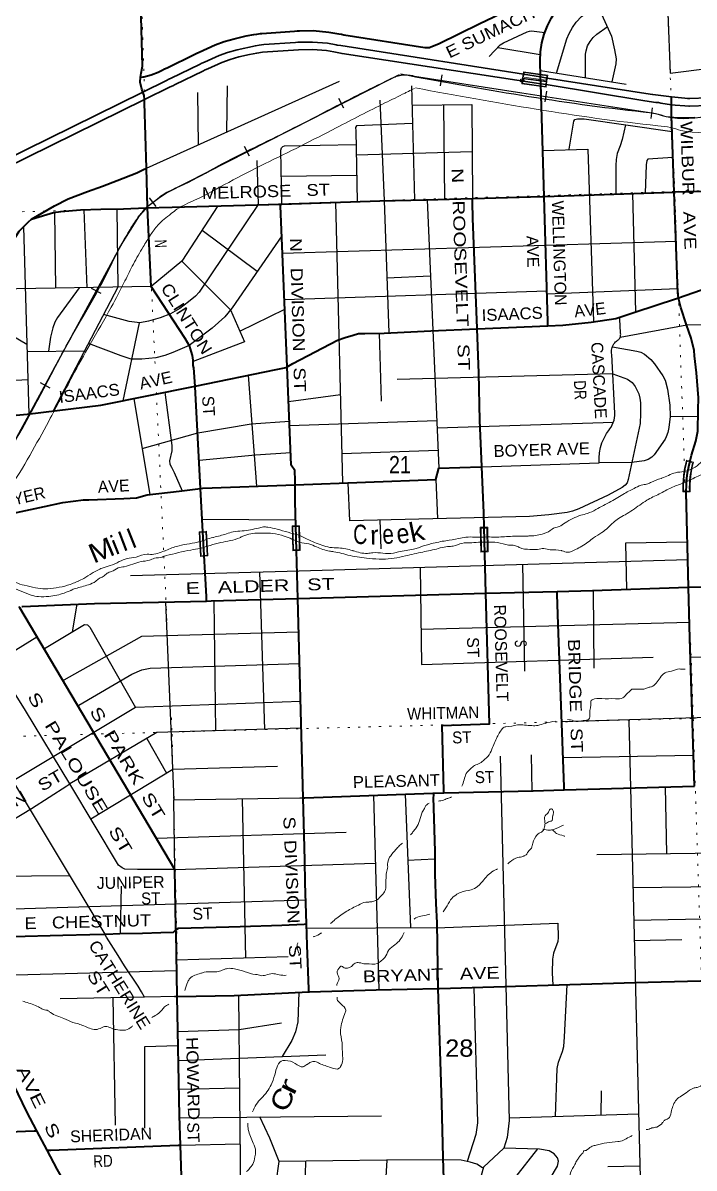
# Model space of a CAD drawing. Header units: feet. Extents: x 505285 to 763886, y -543582 to -353855.
# Drawn here: x 679200 to 685997, y -520127 to -508542 of the extents above; entities that cross this region are included whole.
import ezdxf
from ezdxf.enums import TextEntityAlignment as Align

# ---------------------------------------------------------------- set-up
doc = ezdxf.new("R2010")
doc.units = ezdxf.units.FT
doc.header["$LTSCALE"] = 70
doc.header["$PDMODE"] = 32
doc.header["$PDSIZE"] = 35
doc.linetypes.add('DOTTED', pattern=[1.5, 0.3, -1.2])
for name, color, linetype, lineweight in [('20', 7, 'Continuous', 70), ('26', 7, 'Continuous', 40), ('27', 7, 'Continuous', 13), ('29', 7, 'Continuous', 25), ('30', 7, 'Continuous', 13), ('34', 7, 'Continuous', 25), ('39', 7, 'Continuous', 13), ('57', 7, 'Continuous', 13), ('61', 7, 'Continuous', 13), ('7', 7, 'DOTTED', 13)]:
    doc.layers.add(name, color=color, linetype=linetype, lineweight=lineweight)
doc.layers.add('41', color=7, linetype='Continuous')
doc.layers.add('55', color=7, linetype='Continuous')

msp = doc.modelspace()

# ---------------------------------------------------------------- linework, layer by layer
at = {"layer": '20', "lineweight": 35}
for points in [[(685768.68, -509369.4), (685804.5, -509375.06), (685901.51, -509380.93), (685942.07, -509383.39), (685951.51, -509383.08), (686137.36, -509377.01), (686346.33, -509348.12), (686532.49, -509302.15), (686547.64, -509298.19), (686582.49, -509282.47), (687028.38, -509081.33), (687077.43, -509062.51), (687119.37, -509045.53), (687496.45, -508896.48), (687735.95, -508842.67), (687801.87, -508839.43), (687891.7, -508839.6), (688448.71, -508824.26), (688587.51, -508825.51), (688767, -508797.28), (688972.74, -508758.99), (689122.63, -508735.6), (690296.84, -508384.73), (690430.25, -508344.38)], [(685769.45, -509288.43), (685903, -509304.85), (685928.79, -509308.02), (685953, -509307.23), (686130.91, -509301.42), (686332.02, -509273.62), (686492.15, -509234.63), (686521.7, -509227.43), (686542.15, -509218.21), (686999.43, -509011.93), (687049.86, -508992.58), (687091.45, -508975.75), (687474.25, -508824.42), (687725.79, -508767.89), (687800.09, -508764.26), (687890.74, -508764.43), (688448.01, -508749.06), (688581.98, -508750.29), (688754.28, -508723.19), (688960.06, -508684.89), (689106, -508662.12), (690281.64, -508310.82), (690282.54, -508310.58)], [(684442.04, -509088.72), (682421, -508771.97), (682384.3, -508766.21), (682371, -508763.8), (682283.52, -508747.93), (682134.31, -508735.25), (682009.58, -508737.74), (681984.77, -508738.24), (681959.58, -508739.97), (681641.53, -508761.81), (681618.15, -508763.42), (681591.53, -508767.26), (681555.59, -508772.45), (681368.94, -508812.77), (681273.25, -508840.73), (681187.53, -508872.38), (681038.34, -508939.39), (681013.34, -508950.62), (680988.34, -508963.91), (680703, -509100.12), (680678, -509112.05), (680653, -509125.26), (680415.53, -509241.81)], [(684444.06, -509156.71), (682432.45, -508851.82), (682350.53, -508834.54), (682273.27, -508822.23), (682131.88, -508810.22), (681990, -508813.05), (681626, -508838.05), (681567.57, -508846.49), (681493.85, -508861.74), (681388.59, -508885.15), (681298.46, -508912.19), (681214.64, -508942.31), (681072.61, -509006.11), (681047.61, -509017.34), (681022.61, -509030.81), (680743, -509165.97), (680718, -509178.05), (680693, -509189.36), (680430.45, -509318.22)], [(685769.45, -509288.43), (685580, -509265.12), (685577.09, -509264.76), (685508.52, -509254.93), (684510.1, -509099.39), (684442.04, -509088.72)], [(677299.89, -511118.56), (677336.25, -511062.72), (677645.86, -510706.78), (677954, -510461.91), (677988.81, -510434.25), (678004, -510426.82), (678463.73, -510201.88), (678488.73, -510187.47), (678513.73, -510175.2), (680415.53, -509241.81)], [(685768.68, -509369.4), (685659.81, -509352.2), (685634.81, -509348.25), (685609.81, -509345.4), (685497.39, -509329.28), (684499.52, -509165.12), (684444.06, -509156.71)], [(677025.46, -511732.69), (677177.63, -511470.12), (677192.31, -511444.8), (677206.47, -511420.12), (677257, -511332.09), (677335.97, -511200.93), (677363.19, -511159.12), (677396.4, -511108.11), (677698.04, -510761.33), (678029.79, -510497.7), (678486.88, -510274.05), (678511.88, -510259.84), (678536.88, -510247.57), (680430.45, -509318.22)]]:
    msp.add_lwpolyline(points, dxfattribs=at)
at = {"layer": '26'}
for p, q in [((684444.06, -509156.71), (684442.04, -509088.72)), ((684477.87, -510297.92), (684444.06, -509156.71)), ((680462.46, -510404.78), (680451.48, -510013.01)), ((683800.42, -511637.01), (684516.61, -511605.22)), ((681023.17, -513688.96), (680999.54, -513251.04)), ((683886.55, -514311.15), (683870.52, -513646.04)), ((681983.72, -514365.99), (681970.54, -513879.06)), ((685941.44, -514251.13), (687251.88, -514220.45)), ((682038.25, -516380.05), (681983.72, -514365.99)), ((684681.69, -516300.43), (686001.9, -516261.49)), ((679445.54, -519946.61), (679341.77, -519750.46))]:
    msp.add_line(p, q, dxfattribs=at)
for points in [[(680392.11, -509092.03), (680396.71, -509051.15), (680411.31, -508980.62), (680305.99, -505106.18), (680274.72, -504067.43), (680230.9, -502709.87), (680194.75, -501432.42), (680123.85, -499828.58), (680112.84, -499192.7), (680098.79, -498211.75), (680089.16, -497152.44), (680088.61, -496929.71), (680084.09, -495826.14), (680064.93, -494889.42), (680058.65, -494385.87), (680045.32, -493832.29), (680050.33, -493489.04)], [(684442.04, -509088.72), (684437.17, -508924.19), (684441.79, -508833.91), (684455.81, -508744.61), (684479.1, -508657.27), (684511.38, -508572.83), (684552.32, -508492.24), (684601.46, -508416.36), (684658.25, -508346.04), (684722.09, -508282.04), (684792.27, -508225.06), (684868.02, -508175.74), (684919.39, -508148.26), (684885.21, -508060.93), (684875.53, -508036.18)], [(680392.11, -509092.03), (680417, -509087.42), (680425.5, -509085.85), (680499.03, -509066.4), (680570.12, -509039.36), (680610.31, -509019.05), (680635.31, -509006.99), (680660.31, -508994.91), (680935.79, -508861.74), (680960.79, -508848.33), (680985.79, -508837.1), (681145.96, -508765.15), (681237.54, -508731.44), (681338.81, -508701.79), (681462.33, -508672.59), (681537.23, -508658.93), (681568.71, -508654.38), (681606.25, -508648.96), (681618.71, -508648.1), (681951.27, -508625.27), (681976.45, -508623.54), (682001.27, -508623.04), (682138.03, -508620.31), (682299.24, -508634.01), (682401, -508652.48), (682427.49, -508657.28), (682451, -508660.96), (683269.82, -508789.08), (683286.02, -508791.61), (683319.82, -508790.95), (683325.02, -508788.74), (683416.43, -508748.75), (683821.48, -508551.88), (684186.85, -508375.88)], [(680415.53, -509241.81), (680406.04, -509213.48), (680386.52, -509141.64), (680392.11, -509092.03)], [(680430.45, -509318.22), (680427.4, -509277.26), (680415.53, -509241.81)], [(680451.48, -510013.01), (680432.92, -509351.39), (680430.45, -509318.22)], [(685795.33, -510253.26), (685767.58, -509485.35), (685768.68, -509369.4)], [(685768.68, -509369.4), (685769.13, -509322.03), (685769.45, -509288.43)], [(679287.41, -510527.68), (679519.8, -510393.34), (679658.67, -510320.27), (679855.71, -510248.03), (680006.98, -510192.77), (680154.2, -510135.59), (680353.12, -510057.29), (680421.5, -510026.51), (680451.48, -510013.01)], [(687557.9, -510179.62), (687538.29, -510177.62), (687472.11, -510176.97), (687368.05, -510187.11), (687268.19, -510207.21), (687110.14, -510224.46), (685795.33, -510253.26)], [(683753.4, -510316.98), (683755.28, -510316.93), (684458.73, -510298.57), (684477.87, -510297.92)], [(684477.87, -510297.92), (685791.29, -510253.35), (685795.33, -510253.26)], [(684516.61, -511605.22), (684515.45, -511566.19), (684477.87, -510297.92)], [(685838.5, -511321.59), (685832.14, -511271.8), (685795.33, -510253.26)], [(679287.41, -510527.68), (679443.36, -510479.16), (679509.16, -510460.39), (679585.82, -510448.39), (679783.32, -510434.1), (679989.69, -510425.87), (680218.19, -510421.21), (680446.61, -510412.53), (680711.19, -510407.13), (681332.47, -510390.43), (681809.56, -510374.83)], [(680943.56, -512215.29), (680931.63, -512032.05), (680926, -512007.05), (680925.3, -511982.05), (680924.27, -511955.08), (680917.49, -511907.95), (680905.82, -511861.78), (680889.38, -511817.08), (680868.37, -511774.35), (680843, -511734.05), (680498.08, -511209.6), (680462, -510414.05)], [(681809.56, -510374.83), (681821.42, -510374.44), (682813.3, -510340.15), (683284.33, -510330.54), (683753.4, -510316.98)], [(681876.84, -512021.03), (681810.25, -510391.66), (681809.56, -510374.83)], [(683800.42, -511637.01), (683800.16, -511630.25), (683755.45, -510521.58), (683753.77, -510354.01), (683753.4, -510316.98)], [(678567.36, -511760.8), (678580.49, -511722.74), (678616.98, -511643.75), (678711.82, -511477.27), (679119.44, -510720.53), (679164.06, -510647.4), (679213.59, -510598.22), (679256.89, -510552.86), (679287.41, -510527.68)], [(685838.5, -511321.59), (687127.45, -510876.22), (687776.66, -510656.33), (688118.05, -510536.98)], [(685243.54, -511518.62), (685397.03, -511469.27), (685819.25, -511328.24), (685838.5, -511321.59)], [(685916.95, -513286.18), (685923.09, -513149.45), (685930.51, -513094.5), (685943.87, -513027.68), (685971.94, -512914.24), (686013.18, -512772.95), (686033.18, -512672.22), (686038.78, -512455.41), (686042.33, -512334.94), (686021.1, -512080.56), (686001.54, -511908.41), (685998.43, -511854.3), (685967.87, -511732.53), (685920.99, -511597.04), (685861.26, -511421.69), (685839.3, -511327.84), (685838.5, -511321.59)], [(684516.61, -511605.22), (684667.76, -511598.51), (684955.95, -511570.57), (685203.79, -511531.4), (685243.54, -511518.62)], [(681876.84, -512021.03), (681932.6, -511987.37), (682384.96, -511751.41), (682462.63, -511725.75), (682544.37, -511702.02), (682598.15, -511684.87), (682620.2, -511684.42), (682662.34, -511685.56), (682858.72, -511679.54), (683329.5, -511657.91), (683800.42, -511637.01)], [(683846.92, -513031.71), (683846.76, -513027.79), (683827.27, -512564.7), (683817.48, -512085.36), (683800.42, -511637.01)], [(680943.56, -512215.29), (681765.41, -512048.97), (681867.23, -512026.83), (681876.84, -512021.03)], [(681958.5, -513213.72), (681958.83, -513172.65), (681952.69, -513068.43), (681917.55, -513016.98), (681876.84, -512021.03)], [(678888.5, -512531.07), (678901.82, -512530.8), (679244.07, -512499.73), (679990.14, -512408.24), (680943.56, -512215.29)], [(680999.54, -513251.04), (680944, -512222.05), (680943.56, -512215.29)], [(681958.5, -513213.72), (683380.28, -513161.7), (683411.79, -513045.79), (683838.83, -513031.97), (683846.92, -513031.71)], [(683870.52, -513646.04), (683866.37, -513496.89), (683846.92, -513031.71)], [(678039.78, -513747.94), (678200.3, -513720.91), (678389.89, -513676.9), (678667.31, -513613.05), (679090.17, -513504.08), (679419.58, -513433.15), (679605.25, -513393.24), (679815.25, -513366.88), (679867.4, -513367.83), (680224.06, -513354.52), (680350.21, -513345.93), (680459.91, -513317.61), (680781.95, -513278.93), (680999.54, -513251.04)], [(680999.54, -513251.04), (681023.94, -513247.91), (681958.5, -513213.72)], [(681970.54, -513879.06), (681957.12, -513383.35), (681958.5, -513213.72)], [(684610.45, -514293.66), (684969.28, -514285), (685935.08, -514251.28), (685941.44, -514251.13), (685916.95, -513286.18)], [(681061.06, -514390.89), (681058.61, -514345.59), (681023.17, -513688.96)], [(686001.9, -516261.49), (685954.63, -514770.68), (685941.44, -514251.13)], [(681061.06, -514390.89), (681105.45, -514389.91), (681983.72, -514365.99)], [(681983.72, -514365.99), (681987.23, -514365.89), (683886.55, -514311.15)], [(683461.95, -516331.75), (683461.42, -516309.05), (683446, -515648.05), (683924, -515631.05), (683886.55, -514311.15)], [(683886.55, -514311.15), (683893.04, -514310.96), (684610.45, -514293.66)], [(684681.69, -516300.43), (684680.6, -516270.27), (684621.31, -514625.16), (684611.49, -514325.34), (684610.45, -514293.66)], [(680740.63, -517106.79), (679169.57, -514457.98), (679162.56, -514446.16)], [(679191.03, -514445.12), (679195.65, -514444.95), (679926.94, -514415.97), (681061.06, -514390.89)], [(682038.25, -516380.05), (682056, -516380.43), (683352.88, -516334.41), (683361.09, -516334.21), (683461.95, -516331.75)], [(683405.28, -518309.63), (683405.28, -518309.62), (683395.72, -517645.71), (683385.69, -517449.28), (683375.62, -517152.55), (683374.96, -516923.83), (683366.11, -516588.95), (683359.76, -516376.4), (683360.33, -516358.39), (683361.09, -516334.21)], [(683461.95, -516331.75), (684366.98, -516309.71), (684681.69, -516300.43)], [(682072.12, -517656.77), (682058.87, -517241.31), (682055.39, -517012.95), (682038.25, -516380.05)], [(680750.41, -517715.01), (680750.27, -517690.01), (680740.63, -517106.79)], [(680029.04, -517760.56), (680043.48, -517760.27), (680183.71, -517753.39), (680410.19, -517748.77), (680598.59, -517744.92), (680725.41, -517739.52), (680750.41, -517715.01)], [(680750.41, -517715.01), (680775.41, -517699.29), (681285.16, -517686.77), (681399.36, -517682.43), (681822.14, -517667.78), (682047.62, -517657.85), (682072.12, -517656.77)], [(680762.79, -518391.64), (680750.87, -517740.01), (680750.41, -517715.01)], [(682096.94, -518342.5), (682095.98, -518317.26), (682078.95, -517871.2), (682072.12, -517656.77)], [(678525.04, -517809.31), (678528.61, -517809.27), (678893.27, -517795.79), (679095.54, -517783.64), (679604.59, -517771.24), (679879.14, -517763.62), (680029.04, -517760.56)], [(679341.77, -519750.46), (679240.13, -519558.33), (678884.18, -518821.24), (678690.43, -518466.06), (678653.08, -518404.63), (678602.47, -518184.95), (678525.04, -517809.31)], [(683405.28, -518309.63), (683417.31, -518309.38), (685399.17, -518250.9), (686060.46, -518231.41), (686068.78, -518231.29)], [(680762.79, -518391.64), (681339.44, -518379.86), (682096.94, -518342.5)], [(680794.83, -519894.67), (680784.89, -519599.01), (680762.79, -518391.64)], [(682096.94, -518342.5), (682102.62, -518342.22), (682777.93, -518322.42), (683405.28, -518309.63)], [(683480.28, -520784.02), (683456.27, -520020), (683441, -519468.57), (683405.28, -518309.63)], [(678159.25, -519795.98), (678191.14, -519794.76), (679315.57, -519751.47), (679341.77, -519750.46)], [(679445.54, -519946.61), (679484.87, -519945.1), (680773.78, -519895.48), (680794.83, -519894.67)], [(680816.45, -520847.72), (680815.89, -520820.25), (680805.38, -520208.53), (680794.83, -519894.67)], [(679973.27, -521062.75), (679944.34, -520950.39), (679890.53, -520770.92), (679848.19, -520661.44), (679773.32, -520530.55), (679546.74, -520137.92), (679445.54, -519946.61)]]:
    msp.add_lwpolyline(points, dxfattribs=at)
at = {"layer": '29'}
for p, q in [((684009.48, -508789.33), (684437.58, -508860.72)), ((684440.14, -509024.51), (685309.38, -509162.05)), ((680451.48, -510013.01), (682407.22, -509130.03)), ((680968.19, -509246.69), (680974.18, -509777.02)), ((681268.99, -509178.96), (681263.15, -509646.56)), ((683135.96, -509179.83), (683166.43, -510332.95)), ((682814.85, -509322.72), (682857.31, -510339.25)), ((683141.11, -509374.91), (683744.7, -509366.26)), ((683458.5, -509370.36), (683470.82, -510325.15)), ((683744.7, -509366.26), (683753.4, -510316.98)), ((682574.84, -509876.31), (683749.07, -509843.88)), ((684464.04, -509831.02), (684922, -509818.09)), ((684922, -509818.09), (684979, -511566.93)), ((681570.49, -509932.86), (681581.54, -510378.77)), ((681817.56, -510092.71), (682578.85, -510082.02)), ((685371.44, -510267.6), (685405.08, -511463.75)), ((682365.27, -510355.64), (682437.49, -513196.19)), ((682857.31, -510339.25), (682907.03, -511677.32)), ((683292.75, -510330.3), (683411.79, -513045.79)), ((679519.39, -510458.79), (679531.87, -511226.31)), ((679818.74, -510432.69), (679846.54, -511220.87)), ((679206.79, -510604.97), (679260.22, -512498.26)), ((681015.52, -510636.88), (681571.21, -511053.63)), ((681829.79, -510869.73), (685818.86, -510749.58)), ((682886.36, -511121.15), (683326.55, -511101.42)), ((680498.08, -511209.6), (678840.56, -511238.26)), ((685830.7, -511231.95), (684507.16, -511286.26)), ((684506.29, -511257.01), (681849.14, -511343.22)), ((681398.12, -511659.68), (681853.07, -511439.39)), ((678711.58, -511477.72), (679240.33, -511793.34)), ((680376.19, -511576.09), (680211.5, -512363.44)), ((682807.43, -511681.11), (682829.78, -512366.97)), ((679242.37, -511865.56), (679826.12, -511858.69)), ((678588.84, -512186.57), (679250.38, -512149.61)), ((681480.09, -512106.71), (681566.66, -513228.06)), ((685173.51, -512092.83), (682989.27, -512149.88)), ((680322.97, -512340.88), (680484.7, -513314.63)), ((681891.23, -512373.02), (682414.77, -512302.5)), ((683390.79, -512566.75), (681901.26, -512618.55)), ((685179.13, -512585.31), (683394.03, -512640.55)), ((685752.75, -512519.67), (686037.02, -512523.65)), ((682429.9, -512897.74), (683403.88, -512865.31)), ((683380.28, -513161.7), (683400.08, -513556.05)), ((681016.28, -513561.2), (681962.11, -513567.53)), ((682815.56, -513570.03), (682826, -513861.9)), ((684257.85, -514017.89), (684279.45, -515100.77)), ((681650.71, -515688.35), (681599.3, -514094.32)), ((683221.69, -514047.86), (683235.22, -515030.69)), ((684974.6, -514284.81), (684980.74, -515068.02)), ((679746.21, -514422.19), (679698.11, -514702.5)), ((680644.96, -514400.09), (680729, -516403.05)), ((681155.23, -515703.42), (681135.83, -514389.08)), ((685950.46, -514606.6), (683230.38, -514679.04)), ((676703.33, -516386.86), (679343.23, -514750.77)), ((683235.22, -515030.69), (685583.13, -514956.52)), ((685957.2, -514957.81), (686444.61, -514953.61)), ((678521.11, -515253.61), (680029.04, -517760.56)), ((687301.8, -515533.63), (684654.65, -515613.55)), ((680454.76, -515781.77), (680654.69, -516130.13)), ((684345.81, -515945.62), (684352.87, -516310.13)), ((685992.07, -515951.57), (684670.05, -515977.66)), ((685704.42, -516270.26), (685715.91, -516947.63)), ((680740.63, -517106.79), (680729, -516403.05)), ((681456.27, -518003.7), (681424.42, -516390.76)), ((682749.07, -516355.84), (682805.22, -518321.86)), ((683069.83, -516344.45), (683123.93, -517693.38)), ((680551.76, -516788.36), (682473.59, -516727.49)), ((683095.78, -517013.29), (683369.95, -516998.58)), ((686695.64, -516935.2), (685011.79, -516956.57)), ((680740.63, -517106.79), (682768.64, -517040.99)), ((680194.36, -517274.45), (680186.54, -517753.33)), ((686709.76, -517275.03), (685377.3, -517291.84)), ((682064.43, -517415.71), (679110.24, -517507.54)), ((686723.02, -517594.27), (685385.46, -517621.66)), ((685390.45, -517823.5), (685872.92, -517813.92)), ((681887.32, -517991.2), (680756.07, -518024.01)), ((680431.5, -518398.4), (679577.31, -518414.01)), ((680111.44, -518404.25), (680133.42, -519694.14)), ((681411.61, -520795.59), (681386.18, -518377.31)), ((680774.61, -519037.63), (682269.08, -518982.62)), ((680779.93, -519328.05), (681396.05, -519316.14)), ((685055.9, -519346.25), (685053.09, -519589.92)), ((684123.92, -519619.71), (685433.83, -519577.72)), ((680785.23, -519617.77), (682830.67, -519597.91)), ((680794.83, -519894.67), (681402, -519881.84)), ((685123.04, -520111.3), (685446.8, -520102.46))]:
    msp.add_line(p, q, dxfattribs=at)
for points in [[(684603.56, -509050.37), (684707.01, -508701.57), (684731.58, -508650.72), (684764.92, -508588.47), (684802.7, -508535.11), (684858.28, -508478.75), (685136.82, -508281.79), (685591.42, -508007.15), (685596.06, -507988.21), (685594.06, -507965.08), (685573.3, -507802.85)], [(685731.62, -508443.96), (685756.06, -509048.66), (686585.2, -508944.5), (686607.21, -508933.06), (686618.32, -508910.83), (686629.8, -508835.1), (686606.29, -508052.19), (686593.87, -507968.2), (686567.21, -507899.28), (686531.1, -507838.72)], [(684919.39, -508148.26), (685159.73, -508676.88), (685191.6, -508813.01), (685207.16, -508906.38), (685202.92, -508955.36), (685165.34, -509139.26)], [(683920.2, -508881.03), (684034.77, -508763.36), (684067.11, -508741.87), (684307.12, -508630.71), (684329.35, -508624.04), (684349.27, -508623.21), (684404.9, -508628.49), (684486.24, -508638.6)], [(684895.88, -509096.62), (684896.77, -508859.34), (684902.7, -508824.12), (684918.26, -508775.21), (684944.92, -508728.53), (684975.5, -508688.86), (685011.59, -508655.16), (685115.67, -508579.96)], [(683145.99, -509559.58), (682578.55, -509584.28), (682569.27, -509600.02), (682570.09, -509632.54), (682584.02, -510347.29)], [(684731.43, -509820.31), (684780.33, -509534.84), (684790.55, -509519.99), (684817.21, -509511.1), (684883.98, -509513.48), (685773.2, -509640.79)], [(685303.69, -509573.57), (685268.01, -509720.93), (685248.35, -509784.55), (685216.5, -509864.54), (685208.34, -509924.62), (685204.3, -509982.89), (685202.84, -510273.32)], [(681821.42, -510374.44), (681813.94, -509829), (681820.35, -509806.77), (681833.68, -509791.21), (681848.59, -509783.89), (682572.78, -509770.52)], [(685782.72, -509904.18), (685527.36, -509920.43), (685517.25, -509933.51), (685513.14, -509976.87), (685501.72, -510263.18)], [(680150.98, -510423.76), (680161.45, -511216.05), (679508.55, -512467.3)], [(681581.54, -510378.77), (680985.82, -511265.28), (680946.99, -511305.2), (680875.88, -511363), (680789.21, -511429.7), (680693.96, -511484.66), (680591.42, -511525.29), (680471.42, -511558.64), (680383.85, -511574.69), (680275.85, -511560.86), (680017.84, -511491.28)], [(681174.13, -510391.56), (680811.09, -510953.08), (680498.08, -511209.6)], [(681822.7, -510696.25), (681318.12, -511423.03), (681244.78, -511516.4), (681118.11, -511629.78), (680882.98, -511804.39), (680720.32, -511876.55), (680638.09, -511905.46), (680545.91, -511929.28), (680404.75, -511943.25), (680298.07, -511943.25), (680195.85, -511909.9), (679865.3, -511783.6)], [(680811.09, -510953.08), (681302.56, -511443.03), (681443.69, -511768.2), (680926.1, -511967.83)], [(679770.28, -511222.18), (679550.28, -511520.84), (679522.83, -511570.63), (679503.61, -511625.33), (679481.61, -511721.91), (679460.58, -511862.99)], [(683846.92, -513031.71), (685035.14, -512993.53), (685034.33, -512941.57), (685038.95, -512889.81), (685048.96, -512838.81), (685064.24, -512789.14), (685084.63, -512741.34), (685109.91, -512695.94), (685139.79, -512653.42), (685141.65, -512651.07), (685156.34, -512630.68), (685168.82, -512608.88), (685178.95, -512585.88), (685186.62, -512561.96), (685191.75, -512537.36), (685194.28, -512512.36), (685194.24, -512488.36), (685163.13, -511894.77), (685160.83, -511881.22), (685159.95, -511867.51), (685160.51, -511853.78), (685162.5, -511840.19), (685165.91, -511826.88), (685170.68, -511814), (685176.78, -511801.68), (685184.13, -511790.08), (685192.65, -511779.3), (685202.25, -511769.47), (685212.83, -511760.71), (685215.38, -511758.85), (685222.13, -511754.37), (685228.38, -511749.22), (685234.06, -511743.43), (685239.1, -511737.09), (685243.45, -511730.26), (685247.06, -511723.01), (685249.9, -511715.42), (685251.92, -511707.57), (685253.12, -511699.56), (685253.47, -511691.46), (685252.97, -511683.38), (685251.8, -511676.17), (685244.58, -511538.53), (685243.54, -511518.62)], [(689103.81, -511535.67), (689021.86, -511612.01), (688968.53, -511636.46), (688910.55, -511639.9), (688837.41, -511634.24), (688696.7, -511604.86), (688572.95, -511578.66), (688496.94, -511571.36), (685923.93, -511600.9), (685246.63, -511723.87)], [(685169.52, -511817.14), (685417.23, -511863.24), (685457.24, -511872.13), (685493.31, -511892.71), (685559.46, -511947.72), (685597.25, -511992.18), (685679.01, -512110.59), (685703.92, -512156.7), (685728.36, -512245.63), (685750.91, -512408.14), (685752.81, -512523.53), (685741.7, -512634.69), (685730.58, -512685.82), (685715.03, -512728.06), (685703.92, -512752.51), (685592.8, -512910.36), (685569.45, -512935.8), (685530.57, -512957.05), (685490.57, -512970.39), (685366.12, -512990.4), (685035.14, -512993.53)], [(685173.51, -512092.83), (685323.9, -512145.58), (685368.34, -512178.93), (685401.68, -512221.55), (685437.24, -512294.54), (685448.35, -512336.78), (685453.19, -512385.81), (685455.01, -512494.62), (685449.94, -512593.83), (685330.56, -513161.58), (685319.05, -513195.82), (685299.45, -513217.16), (685268.34, -513241.62), (685126.44, -513320.02), (684830.54, -513457.27), (684766.09, -513481.72), (684710.75, -513495.44), (684526.08, -513519.52), (684328.71, -513533.83), (682510.43, -513577.33), (682495.36, -513194.08)], [(680639.06, -512276.91), (680709.25, -512815.61), (680708.12, -512870.34), (680685.9, -512970.38), (680689.31, -513004.17), (680703.68, -513037.08), (680732.26, -513090.74), (680812.89, -513274.96)], [(680406.97, -512846.66), (680970.36, -512690.26), (681512.61, -512596.88), (681899.35, -512571.81)], [(680984.11, -512965.08), (681557.22, -512912.04), (681912.32, -512888.96)], [(685925.84, -513795.32), (685301.66, -513805.2), (685310.83, -514273.08)], [(680288.56, -514130.71), (681996.74, -514083.29), (685931.95, -513969.46)], [(679418.52, -514868.98), (679823.58, -514627.79), (679854.69, -514632.23), (679876.91, -514654.47), (680340.19, -515468.48)], [(681992.92, -514705.64), (680401.01, -514748.8), (680322.19, -514793.34), (679613.53, -515191.42)], [(679674.46, -516241.15), (679226.33, -515499.29), (678737.75, -514720.01)], [(679765.61, -515442.88), (680305.07, -515129.76), (680405.83, -515085.77), (680489.67, -515067.79), (682001.46, -515021.05)], [(682011.86, -515405.35), (680340.19, -515468.48), (678549, -516540.14)], [(685335.48, -515600.37), (685500.26, -522264.44), (683501.9, -522279.41)], [(682019.22, -515677.14), (680556.95, -515721.61), (679674.46, -516241.15)], [(684034.48, -515958.36), (684124.51, -519643.9), (684104.04, -519816.49), (684071.41, -519923.51)], [(679887.96, -516594.59), (680717.7, -516091.96), (681778.21, -516059.55)], [(678366.9, -517029.38), (678397.57, -517012.3), (678683.49, -516853.07), (679287.62, -516489.61), (679645.81, -516259.56), (679674.46, -516241.15)], [(680740.63, -517106.79), (680710, -517106.85), (680360.67, -517107.5), (680233.68, -517101.96), (680204.79, -517090.48), (680170.11, -517061.68), (679674.46, -516241.15)], [(680729, -516403.05), (682006, -516380.49), (682038.25, -516380.05)], [(679674.46, -517171.07), (678896.9, -517178.61), (678727.86, -516856.23)], [(682073.43, -517697.94), (683472.91, -517691.87), (684617.35, -517648.74), (684620.03, -517792.59), (684616.83, -517835.06), (684572.71, -517952.76), (684564.62, -518012.3), (684560.93, -518153.13), (684566.28, -518275.48)], [(680762.79, -518391.64), (680736.14, -518392.18), (680757.55, -518392.21), (680431.5, -518398.4), (680400.28, -518342.86), (680369.07, -518287.31), (680230.52, -518081.49), (680164.17, -517974.49), (680047.33, -517789.52), (680029.04, -517760.56)], [(675944.55, -518714.92), (675955.88, -518259.6), (678115.38, -518197.55), (680757.97, -518128.07)], [(683765.25, -518299.11), (683802.73, -519669.89), (683785.93, -519787.59), (683699.44, -520060.55)], [(684594.07, -519604.64), (684609.12, -519120.39), (684623.11, -519056.21), (684665.67, -518946.63), (684677.74, -518896.48), (684684.97, -518800.06), (684710.71, -518271.21)], [(681995.4, -518347.51), (681984.97, -518647.76), (681962.35, -518747.23), (681924.94, -518837.63), (681826.11, -518998.93)], [(680769.26, -518745.25), (681390.9, -518726.21), (681818.72, -518657.15)], [(680771.93, -518890.9), (680432.89, -518898.55), (680432.66, -519721.7)], [(681832.51, -520806.05), (681753.93, -520486.49), (681748.05, -520422.31), (681765.14, -520276.22), (681796.26, -520061.3), (681702.18, -519822.45), (681599.39, -519609.87)], [(684071.41, -519923.51), (683863.04, -520118.19), (683806.93, -520321.43), (683792.04, -520464.35), (683789.82, -520950.22)], [(684099.53, -520672.82), (684346.75, -520490.33), (684425.63, -520392.9), (684539.08, -520233.17), (684613.21, -520107.84), (684623.11, -520056.63), (684614.71, -520023), (684579.04, -519983.01), (684530.67, -519951.54), (684433.02, -519935.76), (684071.41, -519923.51)], [(683855.74, -520125.48), (683798.53, -520086.03), (683728.91, -520066.56), (683638.86, -520048.2), (683461.25, -520043.26), (682883.41, -520046.02), (681796.26, -520061.3)], [(682060.48, -520057.59), (682055.75, -520326.76), (682071.59, -520350.85), (682112.66, -520348.91), (682865.73, -520334.04), (682876.6, -520268.14), (682887.91, -520046)], [(684409.63, -519931.98), (684177.72, -520228.97), (684140.1, -520307.12), (684114.69, -520397.11), (684102.96, -520522.23), (684094.7, -520884.35)]]:
    msp.add_lwpolyline(points, dxfattribs=at)
at = {"layer": '34'}
for p, q in [((683427.94, -509178.01), (683445.02, -509068.73)), ((684487.78, -509340.78), (684504.75, -509231.48)), ((682451.09, -509405.14), (682400.72, -509306.67)), ((685561.2, -509509.09), (685576.72, -509399.57)), ((681495.03, -509890.4), (681444.65, -509791.94)), ((680549.38, -510399.34), (680481.45, -510312.05)), ((679991.35, -511279.46), (679893.69, -511227.53)), ((679475.12, -512235.33), (679377.31, -512183.67))]:
    msp.add_line(p, q, dxfattribs=at)
for points in [[(676026.33, -512824.47), (676929.6, -513463), (677278.06, -513696.15), (677393.54, -513744.06), (677517.07, -513767.32), (677644.23, -513775.07), (677768.16, -513763.79), (677872.38, -513749.7), (678010.4, -513713.06), (678260.67, -513609.36), (678582.19, -513428.39), (678835.69, -513211.36), (679055.43, -512886.19), (680198.56, -510784.64), (680381.35, -510492.91), (680479.94, -510385.81), (680585.56, -510304.07), (680654.15, -510259.29), (682911.24, -509114.55)], [(683123.24, -509072.49), (684252.43, -509248.99), (685480.88, -509439.73), (685543.96, -509448.88), (685607.12, -509457.82), (685634.14, -509464.03), (685673.76, -509477.24), (685713.79, -509487.26), (685829.45, -509497.13), (686004.68, -509494.38)]]:
    msp.add_lwpolyline(points, dxfattribs=at)
msp.add_arc((683083.75, -509428.62), 358.33, 78.85656, 118.27538, dxfattribs=at)
for points in [[(683024.02, -509058.08), (685480.72, -509440.81), (685606.92, -509458.9), (685713.61, -509488.34), (686179.45, -509478.86), (686528.13, -509420.52), (686628.95, -509389.06), (686662.71, -509369.98), (687071.79, -509185.44), (687118.77, -509167.42), (687161.26, -509150.24), (687529.74, -509004.56), (687751.17, -508954.8), (687804.52, -508952.2), (687893.15, -508952.35), (688449.76, -508937.02), (688595.82, -508938.34), (688786.09, -508908.43), (688991.75, -508870.15), (689147.58, -508845.83), (689245.42, -508816.59)], [(676105.32, -512880.38), (676128.1, -512896.47), (676429.26, -513111.02), (676732.55, -513331.55), (677102.47, -513574.8), (677240.82, -513672.29), (677503.4, -513765.24), (677764.14, -513767.94), (677975.81, -513725.49), (678182.75, -513647.02), (678406.98, -513532.08), (678608.96, -513407.57), (678733.13, -513302.71), (678843.25, -513196.13), (678909.71, -513112.51), (679119.41, -512777.16), (679312.79, -512428.1), (679552.18, -511975.77), (679730.02, -511651.11), (679944.91, -511275.53), (680083.85, -511009.84), (680168.6, -510839.57), (680267.34, -510667.01), (680343.04, -510545.07), (680417.24, -510447.24), (680480.15, -510385.76), (680551.2, -510330.13), (680610.43, -510284.79), (680789.06, -510194.86), (681134.25, -510013.25), (681503.35, -509823.12), (681860.69, -509647.29), (682223.84, -509461.3), (682716.01, -509210.48), (682920.5, -509110), (682954.25, -509093.26), (683014.36, -509063.88)]]:
    msp.add_spline(points, degree=3, dxfattribs=at)
at = {"layer": '34', "lineweight": 13}
for points in [[(689395.69, -508958.02), (689297.85, -508987.26), (689142.02, -509011.58), (688936.36, -509049.86), (688746.09, -509079.77), (688600.03, -509078.45), (688043.42, -509093.78), (687954.79, -509093.63), (687901.44, -509096.23), (687680.01, -509145.99), (687311.53, -509291.67), (687269.04, -509308.85), (687222.06, -509326.87), (686812.98, -509511.41), (686779.22, -509530.49), (686678.4, -509561.95), (686329.72, -509620.29), (685863.88, -509629.77), (685757.19, -509600.33), (685630.99, -509582.24), (683174.29, -509199.51)], [(683164.63, -509205.31), (683104.52, -509234.69), (683070.77, -509251.43), (682866.28, -509351.91), (682374.11, -509602.73), (682010.96, -509788.72), (681653.62, -509964.55), (681284.52, -510154.68), (680939.33, -510336.29), (680760.7, -510426.22), (680701.47, -510471.56), (680630.42, -510527.19), (680567.51, -510588.67), (680493.31, -510686.5), (680417.61, -510808.44), (680318.87, -510981), (680234.12, -511151.27), (680095.18, -511416.96), (679880.29, -511792.54), (679702.45, -512117.2), (679463.06, -512569.53), (679269.68, -512918.59), (679059.98, -513253.94), (678993.52, -513337.56), (678883.4, -513444.14), (678759.23, -513549), (678557.25, -513673.51), (678333.02, -513788.45), (678126.08, -513866.92), (677914.41, -513909.37), (677653.67, -513906.67), (677391.09, -513813.72), (677252.74, -513716.23), (676882.82, -513472.98), (676579.53, -513252.45), (676278.37, -513037.9), (676255.17, -513021.51)]]:
    msp.add_spline(points, degree=3, dxfattribs=at)
at = {"layer": '39'}
for points in [[(691120.96, -510891.52), (690967.08, -510933.93), (690818.86, -510955.35), (690732.66, -510960.16), (690656.73, -510990.93), (690545.01, -511056.13), (690397.32, -511135.69), (690265.54, -511201.07), (690141.81, -511268.38), (690020.08, -511335.67), (689872.33, -511409.21), (689814.43, -511437.82), (689758.41, -511452.38), (689620.48, -511503.78), (689552.56, -511532.48), (689478.83, -511585.29), (689468.88, -511593.41), (689341.42, -511692.83), (689285.75, -511745.48), (689167.95, -511804.72), (689003.91, -511850.34), (688869.93, -511893.68), (688767.93, -511924.71), (688730.02, -511947.12), (688688.33, -511993.62), (688664.34, -512001.86), (688602.02, -511986.4), (688553.85, -511982.84), (688503.81, -511993.32), (688469.86, -512009.68), (688463.87, -512011.73), (688413.93, -512034.25), (688243.79, -512071.92), (688047.28, -512075.74), (687860.77, -512077.47), (687668, -512053.2), (687603.74, -512043.76), (687413.29, -512053.55), (687351.12, -512054.12), (687241.17, -512093.24), (687103.4, -512160.68), (687007.74, -512227.74), (686848.24, -512331.47), (686824.43, -512359.76), (686703.07, -512467.15), (686693.14, -512477.27), (686573.58, -512562.59), (686493.73, -512603.43), (686435.93, -512644.07), (686376.29, -512700.76), (686346.58, -512741.14), (686286.89, -512793.82), (686250.97, -512814.21), (686177.43, -512887.06), (686077.97, -512976.21), (686008.32, -513035), (685896.07, -513080.59)], [(691130.92, -510992.09), (691027.73, -510985.49), (690997.77, -510999.81), (690837.62, -511033.37), (690661.66, -511091.14), (690513.89, -511162.69), (690348.15, -511242.41), (690134.43, -511338.62), (689960.92, -511446.5), (689817.19, -511520), (689685.49, -511593.41), (689579.85, -511666.56), (689430.4, -511772.21), (689291.21, -511903.83), (689219.68, -511976.67), (689189.8, -511999), (689149.81, -512013.4), (689143.81, -512015.47), (688985.71, -512053.02), (688837.69, -512096.49), (688787.72, -512115), (688704.04, -512175.93), (688664.04, -512188.33), (688561.78, -512191.28), (688507.56, -512183.76), (688399.28, -512186.77), (688199.08, -512226.72), (688149.01, -512233.2), (687992.96, -512276.75), (687937.01, -512299.33), (687891.22, -512335.84), (687785.42, -512390.96), (687769.45, -512399.12), (687739.46, -512409.42), (687623.83, -512484.68), (687579.88, -512505.14), (687424.32, -512600.81), (687380.35, -512617.26), (687306.35, -512640.01), (687218.55, -512688.94), (687156.58, -512711.57), (687108.51, -512718.03), (687078.37, -512712.29), (687020.11, -512702.81), (686945.6, -512669.42), (686937.56, -512667.49), (686851.11, -512644.22), (686815.04, -512648.57), (686761.12, -512673.13), (686723.55, -512731.62), (686668.19, -512818.36), (686638.27, -512836.67), (686506.47, -512900.06), (686420.63, -512942.96), (686340.63, -512967.76), (686252.67, -512998.65), (686126.99, -513071.99), (686093.04, -513088.35), (686067.19, -513112.65), (686005.28, -513141.29), (685997.29, -513145.37), (685882.08, -513201.28)], [(685896.07, -513080.59), (685808.28, -513093), (685668.39, -513148.43), (685662.39, -513150.49), (685564.46, -513187.49), (685528.53, -513205.87), (685478.47, -513214.36), (685404.52, -513243.11), (685292.74, -513302.29), (685155.1, -513381.76), (685001.43, -513465.39), (684917.55, -513504.27), (684851.53, -513522.93), (684689.79, -513600.62), (684629.96, -513637.27), (684557.98, -513662), (684540.06, -513676.2), (684458.17, -513713.04), (684321.96, -513732.36), (684311.94, -513732.45), (684137.48, -513736.07), (683979.1, -513743.56), (683909.11, -513741.73)], [(685882.08, -513201.28), (685765.54, -513243.77), (685643.78, -513307.05), (685518.01, -513370.38), (685446.25, -513419.17), (685298.73, -513516.78), (685230.9, -513555.5), (685179.12, -513596.08), (685063.73, -513697.4), (684977.97, -513750.33), (684922.22, -513794.95), (684794.56, -513870.32), (684716.58, -513897.12), (684658.28, -513881.62), (684652.24, -513879.66), (684539.84, -513870.68), (684475.56, -513859.25), (684411.45, -513867.87), (684309.16, -513866.81), (684252.94, -513859.31), (684218.69, -513843.59), (684178.44, -513827.93), (684116.23, -513824.49), (684061.96, -513810.96), (683834.59, -513794.51)], [(681998.34, -513725.33), (681774.19, -513663.81), (681679.72, -513642.64), (681635.59, -513641.04), (681585.54, -513651.54), (681421.35, -513681.14), (681331.18, -513689.99), (681261.18, -513710.69), (681131.14, -513745.99), (681123.13, -513748.07), (680991.21, -513790.24)], [(680991.21, -513790.24), (680969.14, -513795.62), (680754.93, -513837.71), (680632.98, -513884.29)], [(682000.2, -513797.78), (681847.03, -513733.32), (681726.44, -513706.36), (681646.2, -513705.1), (681592.05, -513703.6), (681427.87, -513735.21), (681395.91, -513749.54), (681203.83, -513799.45), (680992.5, -513858.93)], [(683909.76, -513741.75), (683774.52, -513743.46), (683686.29, -513744.28), (683612.22, -513759), (683484.06, -513780.24), (683337.92, -513809.67), (683229.91, -513842.75), (683182.05, -513859.13), (683155.91, -513865.5), (683003.73, -513892.98), (682953.71, -513905.47), (682845.42, -513906.48), (682745.09, -513901.4), (682688.99, -513907.93), (682544.34, -513881.21), (682538.31, -513879.26), (682397.67, -513852.5), (682309.37, -513847.31), (682228.95, -513826), (682077.95, -513763.25), (681998.34, -513725.33)], [(680635.01, -513882.94), (680490.92, -513918.37), (680458.82, -513916.66), (680346.77, -513945.78), (680254.65, -513960.67), (680176.72, -513991.46), (680084.83, -514032.43), (680004.84, -514057.23), (679901.02, -514108.32), (679817.26, -514161.24), (679758.71, -514189.37)], [(680995.18, -513858.28), (680901.67, -513874.44), (680651.49, -513930.91), (680619.48, -513939.22)], [(682705.52, -513959.91), (682512.7, -513929.63), (682347.88, -513891.06), (682305.71, -513885.43), (682172.95, -513842.56), (682096.47, -513813.19), (682000.2, -513797.78)], [(683834.97, -513794.49), (683744.96, -513799.88), (683644.74, -513806.82), (683558.75, -513833.69), (683544.73, -513835.82), (683484.61, -513840.39), (683406.56, -513859.15), (683248.44, -513894.71), (683074.31, -513934.42), (682841.96, -513966.66), (682705.52, -513959.91)], [(680631.48, -513935.1), (680611.51, -513945.31), (680531.4, -513958.09), (680481.43, -513976.59), (680397.33, -513991.41), (680227.33, -514043.13), (680165.27, -514055.73), (680097.42, -514092.46), (680053.45, -514108.91), (680013.65, -514143.36), (679971.71, -514161.8), (679937.87, -514190.19), (679863.98, -514224.96), (679731.97, -514264.29), (679690.01, -514280.71), (679680.77, -514286.75)], [(678983, -514177.05), (679045, -514220.05), (679103, -514256.05), (679182, -514291.05), (679284, -514330.05), (679360, -514345.05), (679462, -514343.05), (679544, -514332.05), (679620, -514309.05), (679697, -514279.05)], [(679762, -514188.05), (679653, -514231.05), (679539, -514256.05), (679426, -514268.05), (679327, -514256.05), (679215, -514231.05), (679128, -514202.05), (679070, -514169.05)], [(685367.08, -515282.53), (685405.19, -515282.18), (685515.42, -515273.14), (685533.39, -515264.95), (685565.4, -515256.63), (685652.81, -515165.6), (685702.51, -515117.02), (685766.53, -515100.39), (685850.56, -515077.55), (685888.7, -515081.21), (685902.74, -515081.08), (685904.9, -515081.18)], [(684716.46, -515589.09), (684746.19, -515593.06), (684804.5, -515608.56), (684874.61, -515599.88), (684930.64, -515585.33), (684940.44, -515561.18), (684940.12, -515525.1), (684951.11, -515412.72), (684951.06, -515406.7), (684964.95, -515390.53), (685061.1, -515377.61), (685201.5, -515378.31), (685275.63, -515369.61), (685309.42, -515337.21), (685367.08, -515282.53)], [(683644.11, -516264.34), (683668.73, -516198.54), (683690.23, -516136.19), (683733.9, -516087.67), (683771.71, -516055.23), (683827.64, -516030.66), (683871.45, -515996.17), (683909.23, -515961.73), (683948.68, -515889.19), (684003.69, -515764.37), (684065.02, -515673.57), (684084.98, -515661.36), (684090.99, -515661.3), (684209.16, -515644.16), (684353.63, -515650.84), (684415.78, -515648.25), (684487.78, -515627.53), (684591.81, -515605.16)], [(683125.42, -516755.3), (683150.13, -516726.67), (683181.83, -516684.26), (683217.28, -516613.76), (683244.55, -516525.29), (683266.27, -516489), (683274.13, -516470.88), (683314.06, -516435.71)], [(683407.52, -516414.47), (683458.03, -516405.01), (683495.99, -516388.62), (683501.99, -516386.56), (683539.77, -516372.43)], [(684110.63, -517048.84), (684133.63, -517028.29), (684211.46, -516985.46), (684265.49, -516972.94), (684277.47, -516966.81), (684297.43, -516956.6), (684315.21, -516926.36), (684345.03, -516898.01), (684356.77, -516865.82), (684394.02, -516773.24), (684427.8, -516738.85), (684459.74, -516722.51), (684483.36, -516674.18), (684486.97, -516630.03), (684488.36, -516563.85), (684524.11, -516525.43), (684537.89, -516497.24), (684551.9, -516493.09), (684570.12, -516512.97), (684568.51, -516555.09), (684566.55, -516561.13), (684551.03, -516617.41), (684530.99, -516619.6), (684513.05, -516631.79), (684487.08, -516642.06)], [(684463.53, -516698.42), (684533.81, -516707.79), (684571.85, -516701.42), (684675.74, -516656.35)], [(684567.91, -516707.48), (684604.31, -516741.22), (684674.73, -516764.63), (684688.82, -516770.51)], [(682316.52, -517653.71), (682364.04, -517610.14), (682479.62, -517528.87), (682597.36, -517465.62), (682673.31, -517436.85), (682711.4, -517434.48), (682791.39, -517409.68), (682815.25, -517387.4), (682854.96, -517342.92), (682874.57, -517294.63), (682874.36, -517272.57), (682879.35, -517160.25), (682879.27, -517152.23), (682892.79, -517093.96), (682894.25, -517035.81), (682977.28, -516904.71), (683011.02, -516866.3), (683042.55, -516840.55)], [(683456.86, -517534.35), (683484.11, -517495.47), (683531.49, -517412.82), (683583.18, -517364.23), (683633.08, -517337.7), (683739.12, -517310.64), (683805.01, -517277.96), (683868.55, -517209.2), (683964.01, -517120.1), (684005.08, -517099.9)], [(683161.4, -517607.44), (683180.17, -517594.53), (683248.19, -517575.86), (683321.29, -517557.27)], [(682142.83, -517786.18), (682153.04, -517782.53), (682216.93, -517751.86), (682223.82, -517745.73)], [(682380, -518278.99), (682380.14, -518269.62), (682403.65, -518209.25), (682383.05, -518149.3), (682410.61, -518092.9), (682420.55, -518084.79), (682452.79, -518100.53), (682496.9, -518100.12), (682526.86, -518085.81), (682564.67, -518053.38), (682606.75, -518048.97), (682669.02, -518060.42), (682677.05, -518060.35), (682789.33, -518057.3), (682831.17, -518026.84), (682864.98, -517996.45), (682902.44, -517925.92), (682920.28, -517903.71), (682984.01, -517854.99), (683031.65, -517800.41), (683061.97, -517742.52)], [(681992.31, -517951.24), (681981.87, -517911.04), (681983.34, -517852.89), (681985.46, -517849.66)], [(680838.82, -518329.58), (680869.71, -518243.58), (680891.44, -518207.29), (681001.27, -518156.14), (681035.27, -518145.8), (681121.48, -518143), (681177.6, -518138.46), (681229.57, -518119.94), (681271.57, -518107.51), (681343.8, -518110.85), (681452.37, -518139.92), (681554.91, -518167.03), (681562.92, -518166.95), (681605.15, -518178.59), (681659.27, -518174.08), (681727.31, -518159.41), (681757.44, -518163.13), (681831.76, -518176.48), (681867.46, -518176.15)], [(681525.51, -519557.92), (681563.01, -519482.19), (681614.59, -519421.57), (681672.13, -519354.86), (681713.61, -519284.31), (681750.78, -519183.71), (681833.68, -519038.58), (681857.74, -519038.36), (681958.3, -519067.5), (682036.83, -519102.86), (682074.73, -519080.45), (682080.71, -519076.39), (682116.61, -519053.99), (682156.66, -519047.61), (682204.97, -519067.21), (682319.68, -519110.25), (682403.98, -519117.48), (682417.85, -519099.32), (682439.27, -519028.94), (682436.86, -518984.86), (682431.69, -518858.59), (682416.56, -518740.45), (682420.23, -518704.32), (682462.97, -518553.56), (682468.84, -518537.46), (682470.37, -518528.04), (682422.07, -518467.72), (682418.01, -518461.74), (682385.63, -518429.96), (682382.65, -518396.17)], [(679201.33, -518438.48), (679227.02, -518447.35), (679357.83, -518496.25), (679406.21, -518521.87), (679456.47, -518535.44), (679480.69, -518553.25), (679615.63, -518614.14), (679706.24, -518653.4), (679762.54, -518668.92), (679875.25, -518711.98), (679937.55, -518725.43), (679995.54, -518706.84), (680025.51, -518694.54), (680132.07, -518723.61), (680144.12, -518725.51), (680220.4, -518732.82), (680288.36, -518708.13), (680310.82, -518688.69)], [(680504.77, -518604.44), (680525.95, -518591.63), (680575.81, -518561.09), (680635.38, -518496.38), (680678.1, -518469.45)], [(685510.58, -519735.7), (685542.3, -519731.91), (685564.27, -519721.68), (685574.28, -519719.58), (685618.32, -519711.16), (685678.07, -519666.49), (685695.92, -519644.27), (685733.86, -519625.88), (685765.36, -519561.43), (685808.42, -519446.74), (685854.16, -519404.22), (685915.98, -519365.55), (685989.76, -519318.75), (686027.79, -519310.38), (686153.56, -519247.06), (686201.65, -519242.61), (686247.9, -519256.21), (686271.95, -519253.98), (686283.96, -519251.87), (686354.21, -519257.23), (686402.2, -519242.75), (686464.13, -519216.11), (686511.93, -519179.58), (686611.09, -519058.36), (686670.51, -518975.61), (686690.17, -518933.32), (686721.44, -518894.02), (686749.6, -518852.57), (686775.15, -518796.19), (686786.78, -518751.98), (686838.23, -518675.32), (686844.16, -518667.24), (686873.99, -518638.9), (686921.92, -518616.4), (686951.77, -518592.06), (687013.55, -518549.38), (687063.52, -518530.88), (687133.55, -518512.18), (687183.7, -518513.73), (687277.88, -518504.83), (687432.19, -518429.08)], [(681466.15, -520161.47), (681482.9, -520148.57), (681494.76, -520130.42), (681528.47, -520088), (681549.85, -520013.62), (681557.35, -519957.41), (681532.53, -519875.44), (681483.12, -519737.56), (681476.54, -519675.46), (681476.45, -519672.21)], [(684663.08, -520346.74), (684679.35, -520325.36), (684706.98, -520276.98), (684728.71, -520240.69), (684746.15, -520174.37), (684789.35, -520090.69), (684811.77, -520045.82), (684832.33, -520017.77), (684854.75, -519987.86), (684877.17, -519959.81), (684878.5, -519954.61), (684884.5, -519952.54), (684918.46, -519938.2), (684966.28, -519903.66), (685004.31, -519895.29), (685112.37, -519870.23), (685224.59, -519859.16), (685280.61, -519844.61), (685338.49, -519813.99), (685371.38, -519798.07)]]:
    msp.add_spline(points, degree=3, dxfattribs=at)
at = {"layer": '55'}
msp.add_point((684255.8, -509125.05), dxfattribs=at)
at = {"layer": '57'}
for p, q in [((684267.86, -509035.86), (684515.6, -509069.36)), ((684259.27, -509099.36), (684507.19, -509131.59)), ((684498.85, -509193.24), (684251.11, -509159.73))]:
    msp.add_line(p, q, dxfattribs=at)
for points in [[(684251.11, -509159.73), (684259.27, -509099.36), (684267.86, -509035.86)], [(684515.6, -509069.36), (684507.19, -509131.59), (684498.85, -509193.24)]]:
    msp.add_lwpolyline(points, dxfattribs=at)
for points in [[(684260.1, -509152.87), (684266.12, -509108.32), (684498.18, -509138.48), (684491.99, -509184.24)], [(684506.6, -509076.21), (684274.71, -509044.85), (684268.27, -509092.46), (684500.33, -509122.62)]]:
    msp.add_lwpolyline(points, close=True, dxfattribs=at)
at = {"layer": '61'}
for p, q in [((685918.3, -512965.94), (685990.86, -512984.9)), ((685924.04, -512975.71), (685981.13, -512990.63)), ((685956.99, -513285.17), (685882.01, -513287.06)), ((685948.77, -513277.37), (685889.79, -513278.86)), ((681926.49, -513631.04), (682001.47, -513629.25)), ((681932.43, -513880.97), (681926.49, -513631.04)), ((682001.47, -513629.25), (682007.41, -513879.18)), ((683832.12, -513644.67), (683907.11, -513643.54)), ((683835.89, -513894.64), (683832.12, -513644.67)), ((681059.53, -513685.18), (681074.37, -513934.73)), ((682006.67, -513879.93), (681931.69, -513881.72)), ((681074.37, -513934.73), (680999.5, -513939.19))]:
    msp.add_line(p, q, dxfattribs=at)
for points in [[(681934.67, -513638.84), (681993.66, -513637.43), (681999.24, -513872.1), (681940.25, -513873.51)], [(683840.23, -513652.54), (683899.23, -513651.65), (683902.76, -513885.63), (683843.76, -513886.52)], [(680993.11, -513697.13), (681052.01, -513693.63), (681065.91, -513927.22), (681007, -513930.72)]]:
    msp.add_lwpolyline(points, close=True, dxfattribs=at)
for points in [[(683907.11, -513643.54), (683910.88, -513893.51), (683835.89, -513894.64)], [(680999.5, -513939.19), (680984.66, -513689.63), (681059.53, -513685.18)]]:
    msp.add_lwpolyline(points, dxfattribs=at)
for radius, start, end in [(1131.54, 165.34253, 181.77428), (1123.54, 165.75124, 181.35701), (1064.54, 165.77313, 181.35218), (1056.54, 165.34251, 181.77426)]:
    msp.add_arc((687013.02, -513252.25), radius, start, end, dxfattribs=at)
at = {"layer": '7'}
for p, q in [((680551.65, -512279.11), (680625.98, -513887.13)), ((680628.25, -513936.26), (680660.85, -514641.47)), ((679439, -515749.95), (678719.18, -515769.6))]:
    msp.add_line(p, q, dxfattribs=at)
for points in [[(680050.31, -493488.93), (680054.17, -494539.53), (680123.25, -499849.03), (680310.27, -505122.52), (680464.54, -510394.74), (680541.22, -512053.46)], [(685908.02, -513288.05), (685802.06, -510271.39), (685593.4, -504951.94), (685570.42, -504018.6)], [(672458.94, -510668.56), (675206.33, -510571.19), (680423.72, -510415.13), (685815.64, -510245.8), (691043.81, -510115.65), (691104.95, -510114.1)], [(686644.44, -538695.12), (686590.76, -536897.32), (686412.91, -531572.35), (686278.38, -526199.16), (686154.02, -520848.42), (685987.98, -515564.7), (685908.02, -513288.05)], [(688528.02, -515492.16), (685975.82, -515577.86), (680750.24, -515714.15), (679711.98, -515742.49)], [(680703.79, -515570.29), (680711.57, -515738.6), (680765.11, -518023.75)]]:
    msp.add_lwpolyline(points, dxfattribs=at)

# ---------------------------------------------------------------- texts
at = {"layer": '27'}
for s, height, rotation, width, p in [('E SUMACH ST', 120, 25.629, 1.15, (683520.02, -508902.29)), ('N', 120.3, 272, 0.7, (680535.23, -510736.9)), ('CLINTON', 120, 302.143, 1.15, (680591.63, -511222.94)), ('ISAACS', 120, 2.478, 1.05, (683848.54, -511559.62)), ('AVE', 120, 12.457, 1.05, (680393.26, -512251.81)), ('ISAACS', 120, 7.65, 1.05, (679573.94, -512388.58)), ('S', 120, 271.625, 0.7, (684180.56, -514784.52)), ('S  PARK  ST', 120, 301.158, 1.4, (679872.1, -515505.24)), ('E   CHESTNUT', 120, 1.464, 1.15, (679218.66, -517710.77)), ('HOWARD   ', 120, 271.342, 1.15, (680853.37, -518802.17)), ('RD', 120, 2.204, 0.85, (679915.17, -520118.67))]:
    msp.add_text(s, height=height, rotation=rotation, dxfattribs=dict(at, width=width)).set_placement(p)
for s, rotation, width, p in [('WILBUR   AVE', 271.906, 1.2, (685879.19, -510188.01)), ('N   ROOSEVELT   ST', 271.931, 1.3, (683574.59, -511036.14)), ('MELROSE   ST', 1.693, 1.15, (681662.58, -510306.02)), ('N   DIVISION   ST', 271.621, 1.2, (681925.67, -511497.65)), ('E   ALDER   ST', 1.736, 1.35, (681604.62, -514298.59)), ('BRIDGE   ST', 271.641, 1.2, (684735.96, -515349.7)), ('WHITMAN', 1.388, 0.95, (683457.24, -515582.63)), ('ST', 1.388, 0.95, (683646.03, -515829.1)), ('PLEASANT', 1.388, 1.05, (682983.92, -516271.56)), ('ST', 1.388, 0.95, (683875.52, -516230.98)), ('S  DIVISION    ST', 272.457, 1.2, (681870.16, -517344.9)), ('BRYANT   AVE', 1.653, 1.25, (683336.49, -518229.01)), ('2ND   AVE   S', 295.995, 1.4, (679164.97, -519197.77))]:
    msp.add_text(s, height=120.3, rotation=rotation, dxfattribs=dict(at, width=width)).set_placement(p, align=Align.CENTER)
for s, rotation, p in [('WELLINGTON', 271.697, (684556.14, -510341.6)), ('AVE', 271.697, (684299.58, -510695.98)), ('AVE', 6.474, (684789.19, -511521.57)), ('ST', 273.726, (681014.22, -512319.36)), ('ROOSEVELT', 271.625, (683970.16, -514428.09)), ('ST', 271.625, (683696.83, -514757.46)), ('ST', 2.193, (680919.52, -517616.43)), ('SHERIDAN', 2.204, (679681.17, -519867.49))]:
    msp.add_text(s, height=120, rotation=rotation, dxfattribs=at).set_placement(p)
for s, rotation, p in [('AVE', 3, (680122.75, -513287.54)), ('BOYER', 13, (679163.69, -513411.24))]:
    msp.add_text(s, height=120.3, rotation=rotation, dxfattribs=at).set_placement(p, align=Align.CENTER)
at = {"layer": '30'}
for s, rotation, p in [('CASCADE', 273, (684954.15, -511773.39)), ('JUNIPER', 1.091, (679949.51, -517304.04)), ('ST', 271.926, (680863.15, -519665))]:
    msp.add_text(s, height=120, rotation=rotation, dxfattribs=at).set_placement(p)
for s, rotation, width, p in [('DR', 273, 0.85, (684779.27, -512160.7)), ('S   PALOUSE   ST', 301.158, 1.4, (679241.78, -515358.07)), ('ST', 1.091, 0.95, (680398.55, -517459.59)), ('CATHERINE', 301.79, 1.1, (679860.09, -517869.22)), ('ST', 301.79, 1.3, (679843.86, -518174.4))]:
    msp.add_text(s, height=120, rotation=rotation, dxfattribs=dict(at, width=width)).set_placement(p)
for s, rotation, width, p in [('BOYER AVE', 1.744, 1.05, (684455.66, -512919.06)), ('WHITMAN   ST', 30.179, 1.25, (679019.58, -516539.9))]:
    msp.add_text(s, height=120.3, rotation=rotation, dxfattribs=dict(at, width=width)).set_placement(p, align=Align.CENTER)
at = {"layer": '41'}
for s, rotation, p in [('l', 21.836, (680338.17, -513849.27)), ('r', 1.835, (682762.72, -513819.83)), ('i', 21.839, (680167.69, -513914.73)), ('l', 20.826, (680247.94, -513880.7))]:
    msp.add_text(s, height=195.4, rotation=rotation, dxfattribs=at).set_placement(p, align=Align.CENTER)
for s, height, rotation, width, p in [('C', 195.4, 1.829, 0.75, (682618.8, -513813.75)), ('e', 195.5, 3.827, 0.8, (682904.52, -513810.72)), ('e', 195.4, 7.829, 0.9, (683060.38, -513803.24)), ('k', 195.4, 11.827, 1.15, (683207.75, -513782.97)), ('M', 195.4, 22.833, 1.15, (680032.56, -513965.04)), ('r', 195.4, 63.665, 1.55, (681972.65, -519340.96)), ('C', 195.4, 65.663, 1.2, (681915.63, -519472.35))]:
    msp.add_text(s, height=height, rotation=rotation, dxfattribs=dict(at, width=width)).set_placement(p, align=Align.CENTER)
at = {"layer": '7'}
for s, width, p in [('21', 0.85, (682907.44, -513098.65)), ('28', 1.1, (683475.97, -519000.25))]:
    msp.add_text(s, height=175, dxfattribs=dict(at, width=width)).set_placement(p)

doc.saveas('drawing.dxf')
